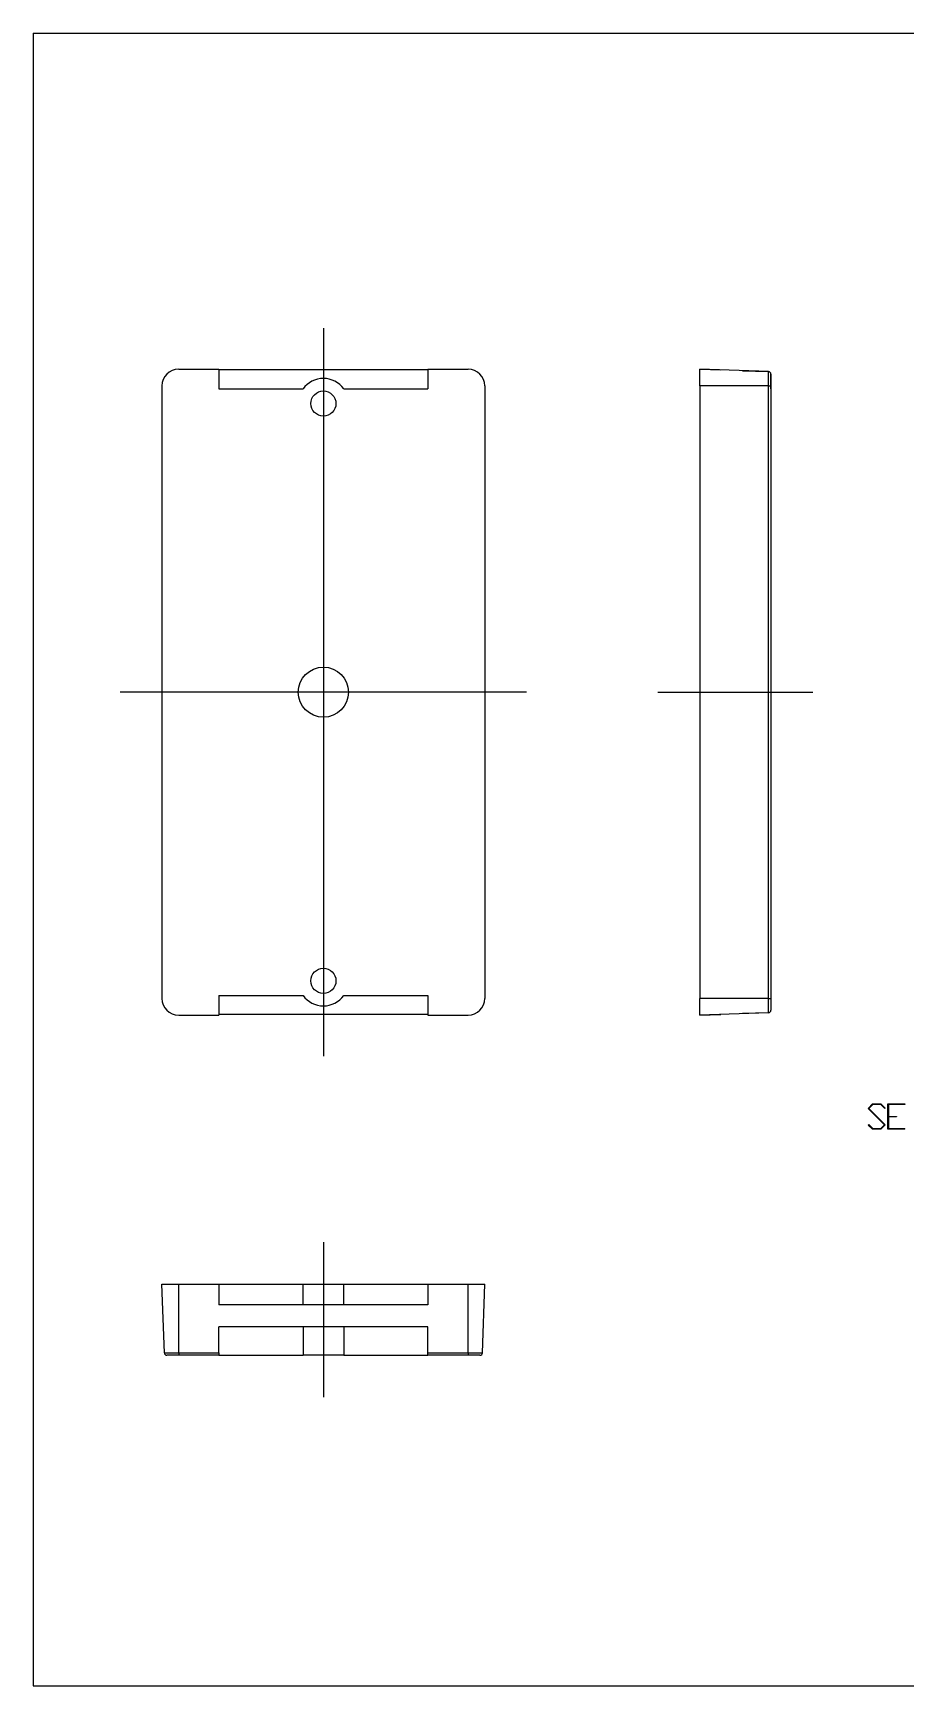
# Model space of a CAD drawing. Extents: x -440 to 140, y -99 to 99.
# Drawn here: x -439.7 to -335.4, y -98.8 to 98.8 of the extents above; entities that cross this region are included whole.
import ezdxf

# ---------------------------------------------------------------- set-up
doc = ezdxf.new("R2010")
doc.units = 0
doc.header["$MEASUREMENT"] = 0
doc.linetypes.add('dashed', pattern=[0])
doc.linetypes.add('solid', pattern=[0])
doc.layers.add('254', color=7, linetype='solid')

msp = doc.modelspace()

# ---------------------------------------------------------------- linework, layer by layer
at = {"layer": '254', "color": 0, "linetype": 'solid'}
for p, q in [((-439.7088, 98.784), (-160.2912, 98.784)), ((-439.7088, 98.784), (-439.7088, -98.784)), ((-439.7088, -98.784), (-160.2912, -98.784))]:
    msp.add_line(p, q, dxfattribs=at)
at = {"layer": '254', "color": 1, "linetype": 'dashed'}
for p, q in [((-405, 63.5127), (-405, -23.5127)), ((-380.7, 20), (-429.3, 20)), ((-365, 20), (-346.5, 20)), ((-405, -45.75), (-405, -64.25))]:
    msp.add_line(p, q, dxfattribs=at)
at = {"layer": '254', "color": 3, "linetype": 'solid'}
for p, q in [((-422.3, 58.6), (-417.5, 58.6)), ((-417.5, 58.6), (-417.5, 56.25)), ((-392.5, 58.5127), (-417.5, 58.5127)), ((-392.5, 58.6), (-387.7, 58.6)), ((-392.5, 58.6), (-392.5, 56.25)), ((-360, 58.6), (-357.5, 58.5127)), ((-360, 56.6), (-360, 58.6)), ((-351.78953, 58.31328), (-360, 58.6)), ((-354.9, 58.4219), (-351.78953, 58.31328)), ((-351.78953, 56.6), (-351.78953, 58.31328)), ((-351.5, 56.25), (-351.5, 58.01347)), ((-351.5, 58.01347), (-351.5, 56.6)), ((-424.3, 56.6), (-424.3, -16.6)), ((-417.5, 56.25), (-407.4367, 56.25)), ((-402.5633, 56.25), (-392.5, 56.25)), ((-385.7, 56.6), (-385.7, -16.6)), ((-351.78953, 56.6), (-360, 56.6)), ((-360, 56.6), (-360, -16.6)), ((-351.78953, 56.6), (-360, 56.6)), ((-351.78953, 56.6), (-351.5, 56.6)), ((-351.78953, -16.6), (-351.78953, 56.6)), ((-351.5, 56.6), (-351.5, -16.6)), ((-417.5, -16.25), (-417.5, -18.6)), ((-417.5, -16.25), (-407.4367, -16.25)), ((-402.5633, -16.25), (-392.5, -16.25)), ((-392.5, -16.25), (-392.5, -18.6)), ((-360, -18.6), (-360, -16.6)), ((-351.78953, -16.6), (-360, -16.6)), ((-351.78953, -16.6), (-351.5, -16.6)), ((-351.78953, -18.31328), (-351.78953, -16.6)), ((-351.5, -16.25), (-351.5, -18.01347)), ((-351.5, -16.6), (-351.5, -18.01347)), ((-422.3, -18.6), (-417.5, -18.6)), ((-392.5, -18.5127), (-417.5, -18.5127)), ((-392.5, -18.6), (-387.7, -18.6)), ((-351.78953, -18.31328), (-360, -18.6)), ((-360, -18.6), (-357.5, -18.5127)), ((-351.78953, -18.31328), (-354.9, -18.4219)), ((-424.3, -50.75), (-422.3, -50.75)), ((-424.01328, -58.96047), (-424.3, -50.75)), ((-422.3, -50.75), (-417.5, -50.75)), ((-422.3, -58.96047), (-422.3, -50.75)), ((-417.5, -50.75), (-407.4367, -50.75)), ((-417.5, -50.75), (-417.5, -53.25)), ((-407.4367, -50.75), (-402.5633, -50.75)), ((-407.4367, -53.25), (-407.4367, -50.75)), ((-407.4367, -53.25), (-407.4367, -50.75)), ((-402.5633, -50.75), (-392.5, -50.75)), ((-402.5633, -53.25), (-402.5633, -50.75)), ((-392.5, -50.75), (-387.7, -50.75)), ((-392.5, -50.75), (-392.5, -53.25)), ((-387.7, -50.75), (-385.7, -50.75)), ((-387.7, -58.96047), (-387.7, -50.75)), ((-387.7, -58.96047), (-387.7, -50.75)), ((-385.98672, -58.96047), (-385.7, -50.75)), ((-392.5, -53.25), (-417.5, -53.25)), ((-417.5, -58.96047), (-417.5, -55.85)), ((-392.5, -55.85), (-417.5, -55.85)), ((-407.4367, -55.85), (-407.4367, -59.25)), ((-402.5633, -55.85), (-402.5633, -59.25)), ((-392.5, -58.96047), (-392.5, -55.85)), ((-424.01328, -58.96047), (-422.3, -58.96047)), ((-422.3, -59.25), (-423.71347, -59.25)), ((-422.3, -58.96047), (-422.3, -59.25)), ((-422.3, -58.96047), (-417.5, -58.96047)), ((-417.5, -59.25), (-422.3, -59.25)), ((-417.5, -58.96047), (-417.5, -59.25)), ((-417.5, -59.25), (-407.4367, -59.25)), ((-402.5633, -59.25), (-407.4367, -59.25)), ((-402.5633, -59.25), (-392.5, -59.25)), ((-392.5, -59.25), (-392.5, -58.96047)), ((-392.5, -58.96047), (-387.7, -58.96047)), ((-387.7, -59.25), (-392.5, -59.25)), ((-387.7, -58.96047), (-387.7, -59.25)), ((-387.7, -58.96047), (-385.98672, -58.96047)), ((-386.28653, -59.25), (-387.7, -59.25))]:
    msp.add_line(p, q, dxfattribs=at)
at = {"layer": '254', "color": 1, "linetype": 'solid'}
for p, q in [((-339.88575, -29.75706), (-339.36357, -29.22317)), ((-339.333, -29.29441), (-339.79696, -29.75706)), ((-339.36357, -29.22317), (-338.34553, -29.22317)), ((-338.37741, -29.29441), (-339.333, -29.29441)), ((-337.88419, -29.77286), (-338.37741, -29.29441)), ((-338.34553, -29.22317), (-337.83782, -29.72693)), ((-337.52071, -32.22317), (-337.52071, -29.22317)), ((-337.52071, -29.22317), (-335.51125, -29.22317)), ((-335.51125, -29.29441), (-337.44772, -29.29441)), ((-337.44772, -29.29441), (-337.44772, -30.70211)), ((-335.51125, -29.22317), (-335.51125, -29.29441)), ((-337.91213, -31.70538), (-339.88575, -29.75706)), ((-337.82334, -31.70538), (-339.79696, -29.75706)), ((-337.83782, -29.72693), (-337.88419, -29.77286)), ((-337.44772, -30.70211), (-336.4974, -30.70211)), ((-336.4974, -30.76033), (-337.44772, -30.76033)), ((-337.44772, -30.76033), (-337.44772, -32.16671)), ((-336.4974, -30.70211), (-336.4974, -30.76033)), ((-339.87258, -31.73551), (-339.81145, -31.68958)), ((-339.36357, -32.22317), (-339.87258, -31.73551)), ((-339.81145, -31.68958), (-339.333, -32.16671)), ((-338.34553, -32.22317), (-339.36357, -32.22317)), ((-339.333, -32.16671), (-338.37741, -32.16671)), ((-338.37741, -32.16671), (-337.91213, -31.70538)), ((-337.82334, -31.70538), (-338.34553, -32.22317)), ((-335.51125, -32.22317), (-337.52071, -32.22317)), ((-337.44772, -32.16671), (-335.51125, -32.16671)), ((-335.51125, -32.22317), (-335.51125, -32.16671))]:
    msp.add_line(p, q, dxfattribs=at)
at = {"layer": '254', "color": 3, "linetype": 'solid'}
for centre, radius in [((-405, 54.5), 1.5), ((-405, 20), 3), ((-405, -14.5), 1.5)]:
    msp.add_circle(centre, radius, dxfattribs=at)
for centre, radius, start, end in [((-422.3, 56.6), 2, 90, 180), ((-405, 54.5), 3, 35.6853347, 144.3146653), ((-387.7, 56.6), 2, 0, 90), ((-351.8, 58.01347), 0.3, 0, 88), ((-422.3, -16.6), 2, 180, 270), ((-405, -14.5), 3, 215.6853347, 324.3146653), ((-387.7, -16.6), 2, 270, 360), ((-351.8, -18.01347), 0.3, 272, 360), ((-423.71347, -58.95), 0.3, 182, 270), ((-386.28653, -58.95), 0.3, 270, 358)]:
    msp.add_arc(centre, radius, start, end, dxfattribs=at)

doc.saveas('drawing.dxf')
